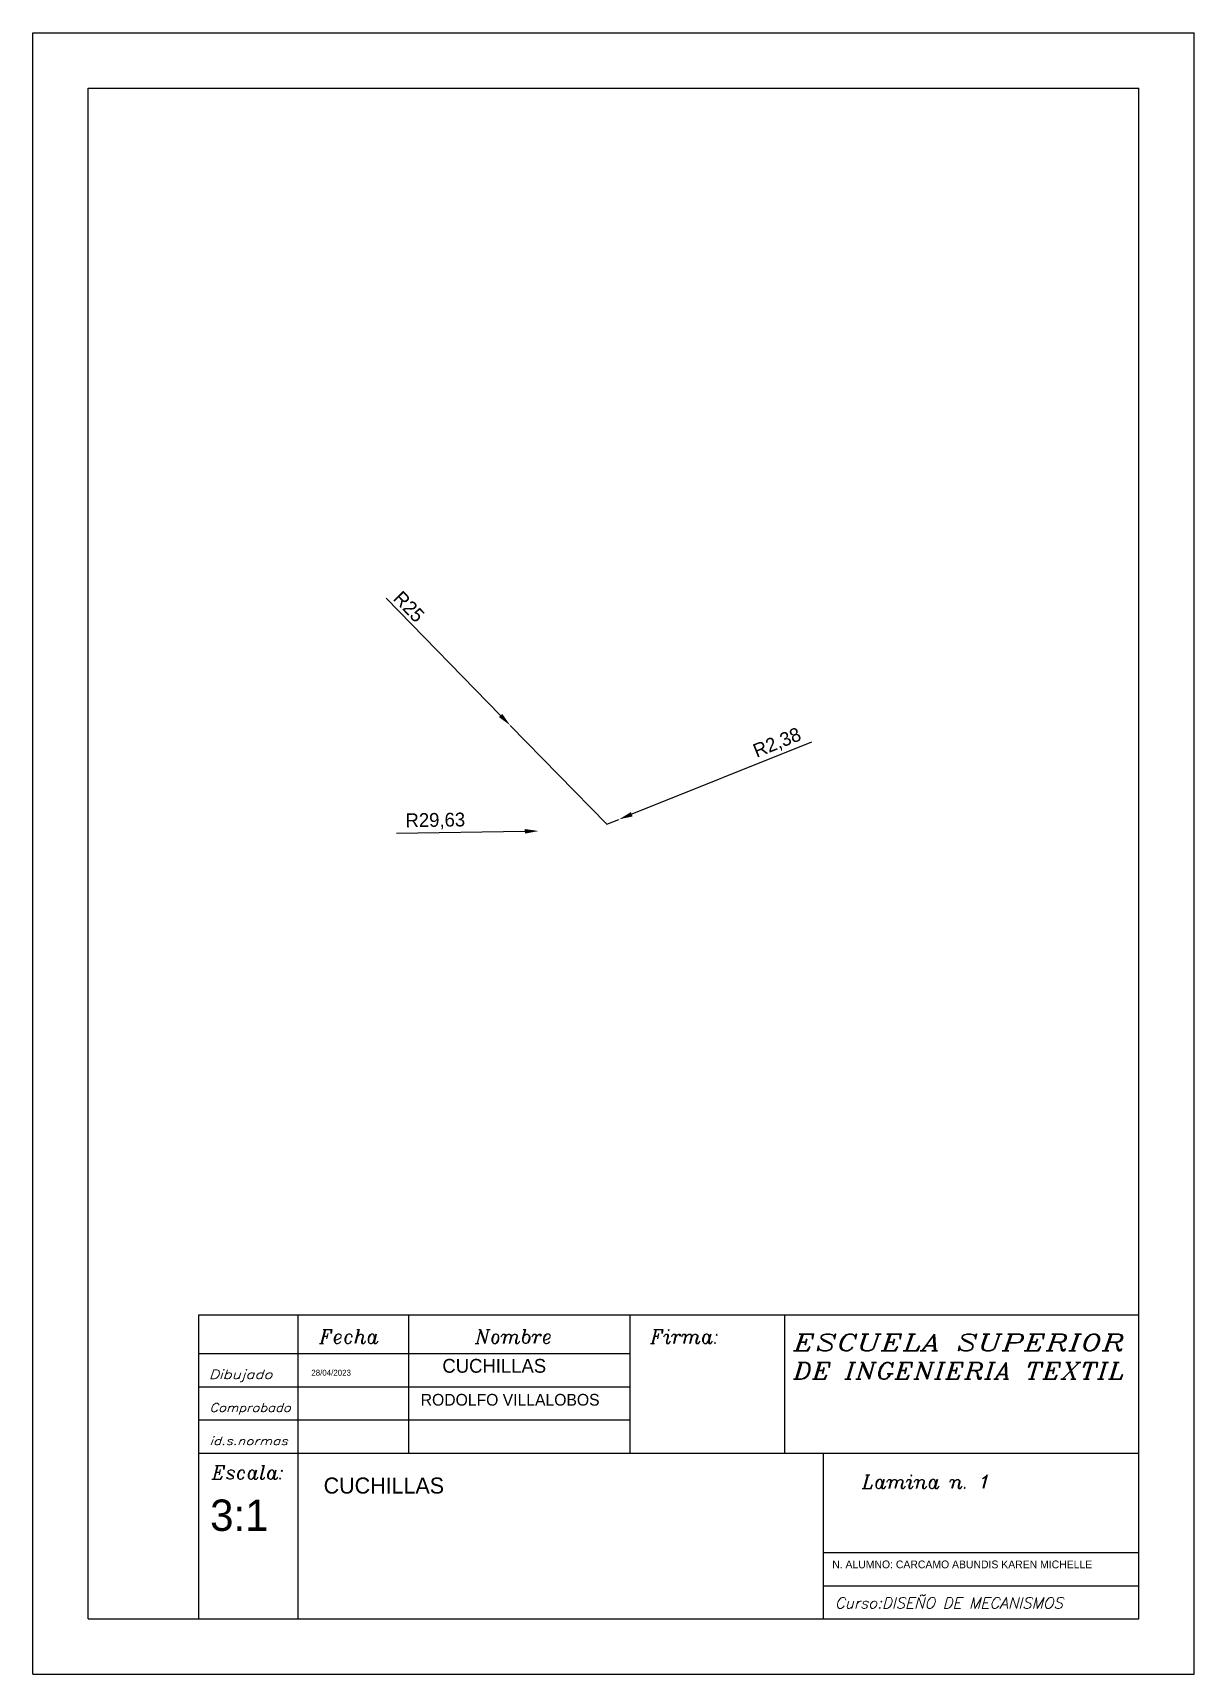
# Model space of a CAD drawing. Header units: millimetres. Extents: x 0 to 210, y 0 to 297.
import ezdxf
from ezdxf.enums import TextEntityAlignment as Align

# ---------------------------------------------------------------- set-up
doc = ezdxf.new("R2010")
doc.units = ezdxf.units.MM
doc.styles.add('ITALIC', font='italic', dxfattribs={"height": 2})
doc.styles.add('ITALICC', font='italicc', dxfattribs={"height": 3})
doc.dimstyles.new('ISO-25', dxfattribs={"dimtxt": 2.5, "dimasz": 2.5, "dimexe": 1.25, "dimexo": 0.625, "dimtad": 1, "dimtxsty": 'Standard', "dimcen": 2.5, "dimadec": 0, "dimazin": 0, "dimtfac": 1, "dimtmove": 0, "dimatfit": 3, "dimfxl": 1, "dimarcsym": 0})

# ---------------------------------------------------------------- blocks, each defined once
blk = doc.blocks.new('*D9')
at = {"color": 0, "lineweight": -2, "transparency": 16777216}
for p, q in [((140.83, 168.64), (108.3, 155.6)), ((103.77, 153.79), (105.98, 154.67))]:
    blk.add_line(p, q, dxfattribs=at)
at = {"color": 0, "transparency": 16777216}
blk.add_solid([(108.15, 155.99), (108.46, 155.22), (105.98, 154.67)], dxfattribs=at)
at = {"layer": 'Defpoints', "color": 0, "transparency": 16777216}
for p in [(105.98, 154.67, 3.75), (103.77, 153.79, 3.75)]:
    blk.add_point(p, dxfattribs=at)
at = {"color": 0, "transparency": 16777216, "insert": (134.64, 168.4), "char_height": 2.5, "attachment_point": 5, "rotation": 21.8375}
blk.add_mtext('R2,38', dxfattribs=at)
blk = doc.blocks.new('*D10')
at = {"color": 0, "lineweight": -2, "transparency": 16777216}
blk.add_line((65.73, 152.16), (88.97, 152.52), dxfattribs=at)
at = {"color": 0, "transparency": 16777216}
blk.add_solid([(88.96, 152.93), (88.97, 152.1), (91.47, 152.56)], dxfattribs=at)
at = {"layer": 'Defpoints', "color": 0, "transparency": 16777216}
for p in [(61.85, 152.11, 3.75), (91.47, 152.56, 3.75)]:
    blk.add_point(p, dxfattribs=at)
at = {"color": 0, "transparency": 16777216, "insert": (72.78, 154.35), "char_height": 2.5, "attachment_point": 5, "rotation": 0.8708}
blk.add_mtext('R29,63', dxfattribs=at)
blk = doc.blocks.new('*D11')
at = {"color": 0, "lineweight": -2, "transparency": 16777216}
for p, q in [((63.92, 194.68), (84.58, 173.48)), ((103.77, 153.79), (86.32, 171.69))]:
    blk.add_line(p, q, dxfattribs=at)
at = {"color": 0, "transparency": 16777216}
blk.add_solid([(84.88, 173.77), (84.28, 173.19), (86.32, 171.69)], dxfattribs=at)
at = {"layer": 'Defpoints', "color": 0, "transparency": 16777216}
for p in [(86.32, 171.69, 3.75), (103.77, 153.79, 3.75)]:
    blk.add_point(p, dxfattribs=at)
at = {"color": 0, "transparency": 16777216, "insert": (68.02, 193.16), "char_height": 2.5, "attachment_point": 5, "rotation": 314.2624}
blk.add_mtext('R25', dxfattribs=at)

msp = doc.modelspace()

# ---------------------------------------------------------------- linework, layer by layer
for p, q in [((0, 297), (210, 297)), ((210, 0), (210, 297)), ((0, 0), (0, 297)), ((10, 287), (200, 287)), ((10, 10), (10, 287)), ((200, 10), (200, 287)), ((10, 10), (200, 10)), ((0, 0), (210, 0))]:
    msp.add_line(p, q)
at = {"color": 1}
for points in [[(30, 10), (30, 65), (200, 65)], [(48, 10), (48, 65)], [(68, 40), (68, 65)], [(108, 40), (108, 65)], [(136, 40), (136, 65)], [(30, 40), (200, 40)], [(143, 10), (143, 40)], [(143, 22), (200, 22)]]:
    msp.add_lwpolyline(points, dxfattribs=at)
for points in [[(30, 58), (108, 58)], [(30, 52), (108, 52)], [(30, 46), (108, 46)], [(143, 16), (200, 16)]]:
    msp.add_lwpolyline(points)

# ---------------------------------------------------------------- texts
at = {"style": 'ITALIC'}
for s, height, p in [('Fecha', 2.5, (51.826, 59.856)), ('Nombre', 2.5, (80, 59.856)), ('Firma:', 2.5, (111.666, 59.856)), ('Escala:', 2.5, (32.389, 35.258)), ('Lamina n. 1', 2.5, (149.957, 33.576)), ('Curso:DISEÑO DE MECANISMOS', 2, (145.039, 11.885))]:
    msp.add_text(s, height=height, dxfattribs=at).set_placement(p)
at = {"style": 'ITALICC'}
for s, width, p, p2 in [('ESCUELA SUPERIOR', 1.199353, (137.563, 58.529), (197.531, 58.529)), ('DE INGENIERIA TEXTIL', 1.033925, (137.527, 53.368), (197.494, 53.368))]:
    msp.add_text(s, height=3, dxfattribs=dict(at, width=width)).set_placement(p, p2, align=Align.FIT)
for s, height, p in [('CUCHILLAS', 2.5, (74.057, 54.542)), ('28/04/2023', 1.0714, (50.352, 54.009, 19.064)), ('RODOLFO VILLALOBOS', 2.12329, (70.138, 48.592)), ('CUCHILLAS', 2.9008, (52.589, 32.681, 19.064)), ('3:1', 5.6742, (32.063, 25.927)), ('N. ALUMNO: CARCAMO ABUNDIS KAREN MICHELLE', 1.4094, (144.544, 19.158))]:
    msp.add_text(s, height=height).set_placement(p)
at = {"style": 'ITALIC'}
for s, height, p, p2 in [('Dibujado', 1.6147, (31.861, 53.441), (43.318, 53.441)), ('Comprobado', 1.5432, (31.947, 47.478), (46.645, 47.478)), ('id.s.normas', 1.46982, (31.947, 41.474), (46.085, 41.474))]:
    msp.add_text(s, height=height, dxfattribs=at).set_placement(p, p2, align=Align.ALIGNED)

# ---------------------------------------------------------------- dimensions: what is measured, and where the dimension line sits
for center, mpoint, picture, middle in [((103.77, 153.789, 3.75), (86.322, 171.693, 3.75), '*D11', (66.681, 191.847)), ((103.77, 153.789, 3.75), (105.979, 154.675, 3.75), '*D9', (135.416, 166.471)), ((61.845, 152.105, 3.75), (91.468, 152.555, 3.75), '*D10', (72.808, 152.272))]:
    dim = msp.add_radius_dim(center=center, mpoint=mpoint, dimstyle='ISO-25')
    dim.commit()
    dim.dimension.update_dxf_attribs({"geometry": picture, "text_midpoint": middle, "dimtype": 164})

doc.saveas('drawing.dxf')
